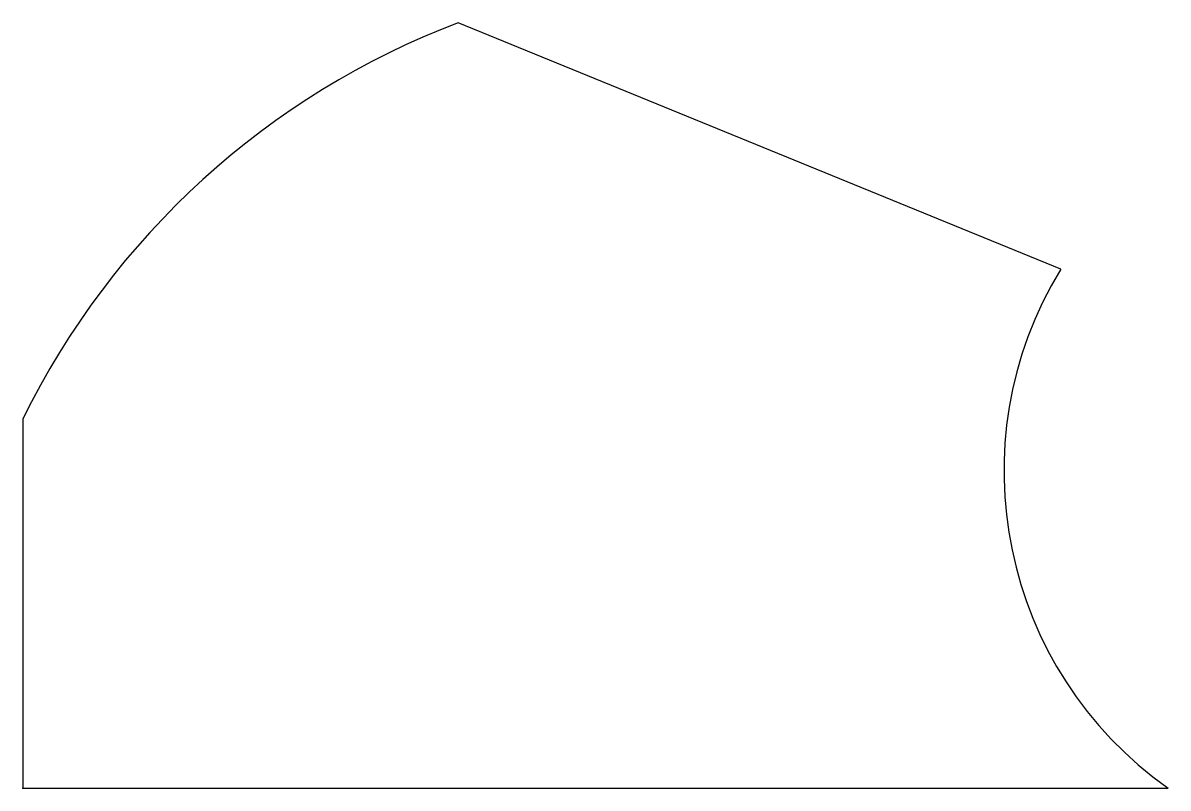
# Model space of a CAD drawing. Header units: millimetres. Extents: x 0 to 110, y 0 to 74.
import ezdxf

# ---------------------------------------------------------------- set-up
doc = ezdxf.new("R2010")
doc.units = ezdxf.units.MM
doc.header["$MEASUREMENT"] = 0
doc.layers.add('dfgas v1_Sketch1', color=7, linetype='Continuous')

msp = doc.modelspace()

# ---------------------------------------------------------------- linework, layer by layer
at = {"layer": 'dfgas v1_Sketch1'}
for p, q in [((100, 50), (41.94, 73.73)), ((0, 35.58), (0, 0)), ((0, 0), (110.34, 0))]:
    msp.add_line(p, q, dxfattribs=at)
for centre, radius, start, end in [((69.33, 1.49), 77.26, 110.7673, 153.8138), ((131.92, 30.53), 37.39, 148.6255, 234.752)]:
    msp.add_arc(centre, radius, start, end, dxfattribs=at)
msp.add_point((0, 0), dxfattribs=at)

doc.saveas('drawing.dxf')
